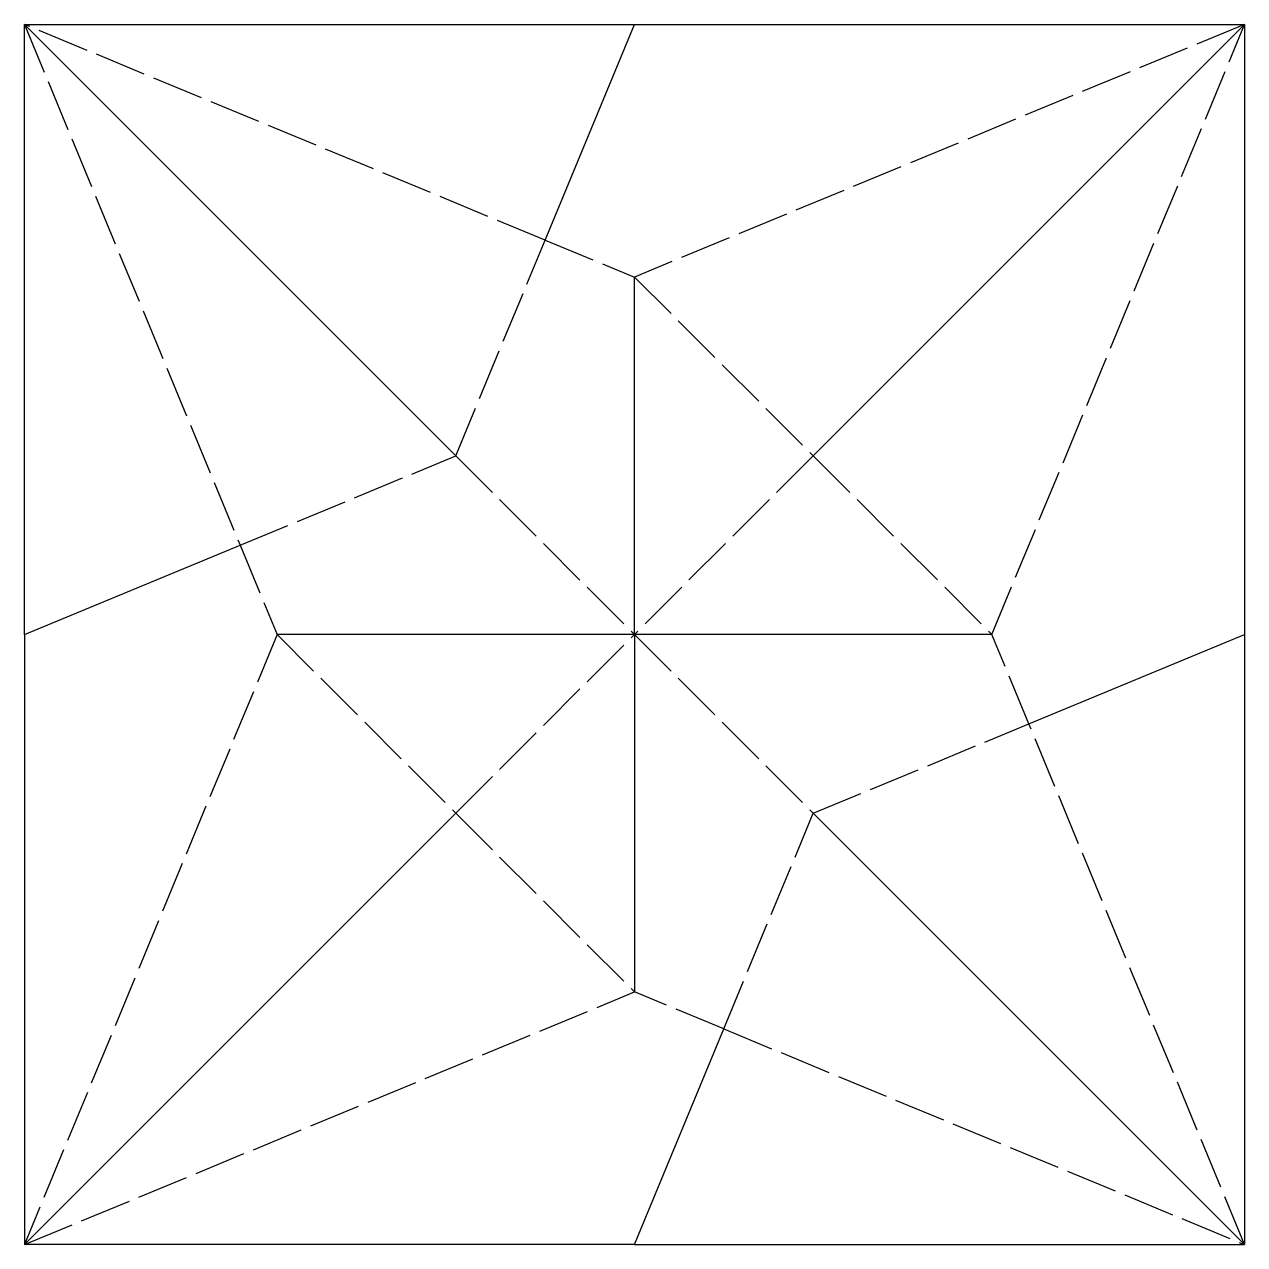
# Model space of a CAD drawing. Header units: millimetres. Extents: x 199.6 to 259.6, y 134 to 194.
import ezdxf

# ---------------------------------------------------------------- set-up
doc = ezdxf.new("R2010")
doc.units = ezdxf.units.MM
doc.linetypes.add('DASHEDX2', pattern=[3.048, 2.54, -0.508])
for name, color, linetype, lineweight in [('Border', 7, 'BYLAYER', 30), ('Mountain', 1, 'BYLAYER', 25), ('Valley', 5, 'DASHEDX2', 25)]:
    doc.layers.add(name, color=color, linetype=linetype, lineweight=lineweight)

msp = doc.modelspace()

# ---------------------------------------------------------------- linework, layer by layer
at = {"layer": 'Border'}
for p, q in [((199.608, 193.974), (229.608, 193.974)), ((199.608, 163.974), (199.608, 193.974)), ((229.608, 193.974), (259.608, 193.974)), ((259.608, 193.974), (259.608, 163.974)), ((199.608, 163.974), (199.608, 133.974)), ((259.608, 163.974), (259.608, 133.974)), ((229.608, 133.974), (199.608, 133.974)), ((229.608, 133.974), (259.608, 133.974))]:
    msp.add_line(p, q, dxfattribs=at)
at = {"layer": 'Mountain'}
for p, q in [((199.608, 193.974), (220.822, 172.76)), ((225.215, 183.367), (229.608, 193.974)), ((259.608, 193.974), (238.395, 172.76)), ((229.608, 163.974), (229.608, 181.547)), ((199.608, 163.974), (210.215, 168.367)), ((229.608, 163.974), (212.035, 163.974)), ((229.608, 163.974), (229.608, 146.4)), ((247.182, 163.974), (229.608, 163.974)), ((249.002, 159.58), (259.608, 163.974)), ((199.608, 133.974), (220.822, 155.187)), ((238.395, 155.187), (259.608, 133.974)), ((229.608, 133.974), (234.002, 144.58))]:
    msp.add_line(p, q, dxfattribs=at)
at = {"layer": 'Valley'}
for p, q in [((225.215, 183.367), (199.608, 193.974)), ((199.608, 193.974), (210.215, 168.367)), ((259.608, 193.974), (229.608, 181.547)), ((247.182, 163.974), (259.608, 193.974)), ((220.822, 172.76), (225.215, 183.367)), ((225.215, 183.367), (229.608, 181.547)), ((229.608, 181.547), (238.395, 172.76)), ((210.215, 168.367), (220.822, 172.76)), ((220.822, 172.76), (229.608, 163.974)), ((238.395, 172.76), (229.608, 163.974)), ((238.395, 172.76), (247.182, 163.974)), ((210.215, 168.367), (212.035, 163.974)), ((212.035, 163.974), (199.608, 133.974)), ((212.035, 163.974), (220.822, 155.187)), ((220.822, 155.187), (229.608, 163.974)), ((229.608, 163.974), (238.395, 155.187)), ((249.002, 159.58), (247.182, 163.974)), ((238.395, 155.187), (249.002, 159.58)), ((259.608, 133.974), (249.002, 159.58)), ((220.822, 155.187), (229.608, 146.4)), ((234.002, 144.58), (238.395, 155.187)), ((199.608, 133.974), (229.608, 146.4)), ((234.002, 144.58), (229.608, 146.4)), ((234.002, 144.58), (259.608, 133.974))]:
    msp.add_line(p, q, dxfattribs=at)

doc.saveas('drawing.dxf')
